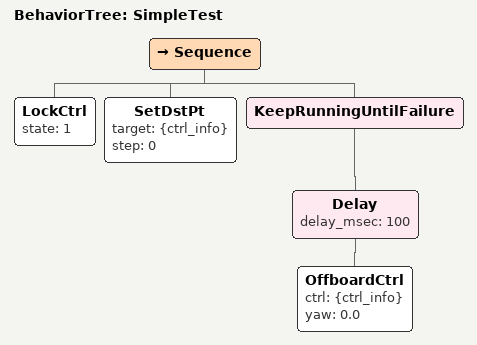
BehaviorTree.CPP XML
<?xml version="1.0" encoding="UTF-8"?>
<root BTCPP_format="4">

    <!-- 简单测试行为树 -->
    <BehaviorTree ID="SimpleTest">
        <Sequence>
            <LockCtrl state="1" />
            <SetDstPt target="{ctrl_info}" step="0" />
            <KeepRunningUntilFailure>
                <Delay delay_msec="100">
                    <OffboardCtrl ctrl="{ctrl_info}" yaw="0.0"/>
                </Delay>
            </KeepRunningUntilFailure>
        </Sequence>
    </BehaviorTree>

</root>
